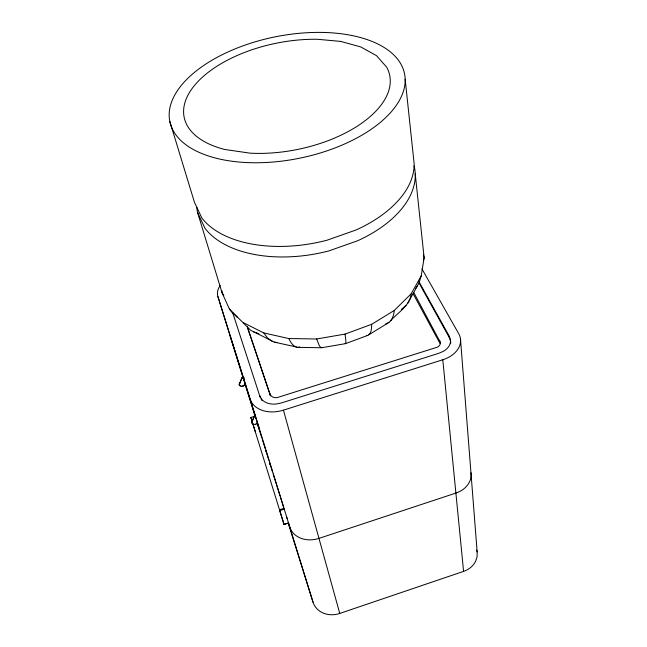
<?xml version="1.0" encoding="UTF-8"?>
<svg xmlns="http://www.w3.org/2000/svg" width="647" height="647" viewBox="0 0 647 647"><rect width="100%" height="100%" fill="white"/><g stroke="black" fill="none" stroke-linecap="round" stroke-linejoin="round"><path stroke-width="0.97" d="M460.446 338.551L477.154 551.923L477.098 556.735L475.577 561.394A21.521 18.367 -1.8 0 1 463.584 571.382L339.756 613.445A21.747 18.892 -19.3 0 1 313.035 602.211L288.238 523.197M415.228 173.946L424.125 257.66L421.27 275.719L411.185 293.787L394.29 310.447L371.685 324.284C371.556 328.078 371.774 333.326 367.876 335.364L345.482 343.654L321.567 347.754L298.081 347.35L274.385 342.142L250.599 330.237L229.386 308.991L222.058 292.816L197.553 212.442A110.75 64.7 -11.5 0 1 196.817 207.525M255.888 424.206L257.215 422.806L255.888 424.206A2.936 1.909 1.5 0 1 252.395 423.688A2.936 1.909 1.5 0 1 252.168 421.367L254.934 414.792L252.168 421.367M243.992 377.419L241.994 377.662L239.616 383.663A2.596 1.763 2.5 0 0 239.835 385.806A2.596 1.763 2.5 0 0 242.94 386.283L242.965 385.814M394.29 310.447C393.894 314.863 392.527 319.578 388.912 322.441L369.057 334.669M411.185 293.787C409.907 305.982 397.84 312.388 390.586 320.847M423.445 260.563L424.125 257.66L423.429 254.861M421.27 275.719L419.094 282.804L407.861 303.103M239.616 383.663L241.994 377.662L243.895 378.333M415.803 288.19L417.38 285.998M406.009 305.562L401.326 309.379M243.523 385.572L243.968 385.24M244.113 385.038L245.723 383.946M245.698 384.415L242.94 386.283M388.912 322.441L385.515 324.09M322.23 347.431L320.855 347.568L319.278 345.644L316.666 338.971L288.813 338.543L263.806 332.938L243.539 322.764M316.666 338.971L345.077 334.087L371.685 324.284M284.049 524.402L288.489 522.946L289.791 527.095A23.988 19.515 -17.4 0 0 318.963 538.393L455.892 493.071A23.696 18.917 -4 0 0 470.959 472.779M283.976 508.356L279.447 509.836L284.073 524.474L288.513 523.019M279.698 510.604L284.211 509.132M220.19 285.481A24.877 15.997 -15.2 0 0 217.918 296.593L250.211 399.215A27.797 19.992 -15.7 0 0 283.443 410.149L442.791 359.756A27.4 19.289 -6.1 0 0 458.739 333.739L421.925 268.845M252.055 421.334L250.866 417.493L255.015 416.175M298.081 347.35L299.763 347.043M366.517 335.583L367.876 335.364M243.968 377.88L241.97 378.131L243.87 378.802M274.385 342.142L276.9 342.538M258.808 333.626L253.422 331.879M345.094 343.508L345.749 343.298L345.886 341.074L345.077 334.087M296.415 347.148C292.565 345.838 290.463 341.996 288.813 338.543M271.975 341.252L267.543 338.025L263.806 332.938M237.182 317.184L231.666 312.064L229.386 308.991M223.822 295.275L222.058 292.816L222.018 290.891M418.9 281.558L449.261 336.23L450.458 339.732A17.38 12.236 -6.1 0 1 443.276 351.37L438.65 353.351L281.639 402.871L276.431 403.987A17.631 12.681 -15.7 0 1 261.542 399.118L259.714 395.729L260.143 397.169L232.613 312.517M419.07 283.038L449.398 337.726L450.595 341.228A17.356 12.236 -6.1 0 1 450.611 343.638M247.348 326.84L269.839 393.611L270.98 395.673A7.206 5.184 -15.7 0 0 277.045 397.638L437.437 347.156A7.101 5.006 -6.1 0 0 440.389 342.425L413.7 292.387M413.109 293.706L439.984 343.395L439.677 340.273M261.056 398.859L261.97 400.55M197.553 212.442L204.953 228.237A110.75 64.7 -11.5 0 0 328.951 250.89L357.84 240.668A110.75 64.7 -11.5 0 0 414.104 166.004M247.575 327.924L270.381 395.657M230.049 335.639L259.269 428.549M257.183 423.081L258.606 427.618L257.296 423.534M261.809 438.011L258.889 428.516L259.132 429.309M262.31 439.418L265.278 448.84M268.845 460.219L265.86 450.716L266.103 451.501M269.443 462.12L272.5 471.849M273.196 474.065L276.237 483.738M276.787 485.485L280.062 495.909M280.58 497.551L283.499 506.852M286.564 516.816L287.147 518.668M250.866 417.493L251.998 421.092M252.88 423.898L255.565 432.414M217.918 296.593L243.256 378.341M243.717 379.74L255.783 418.738M269.435 462.783L270.025 464.692M252.597 423.081L284.073 524.474M250.211 399.215L313.035 602.211M169.846 121.555L194.44 202.236L201.848 217.966A111.761 64.441 -11.5 0 0 326.889 240.255L356.068 229.984A111.761 64.441 -11.5 0 0 414.096 163.303L405.151 79.177A119.76 61.902 -11.5 0 0 226.733 52.528A119.76 61.902 -11.5 0 0 229.636 160.909A119.76 61.902 -11.5 0 0 405.151 79.177M476.596 550.071L477.154 551.923M269.839 393.611L270.486 395.859M283.443 410.149L339.756 613.445M442.791 359.756L463.584 571.382M449.261 336.23L449.398 337.726M252.411 423.146A2.928 1.909 1.5 0 1 252.184 420.817M242.326 385.952A2.596 1.763 2.5 0 1 241.646 385.968M240.377 385.652A2.596 1.763 2.5 0 1 239.633 383.194M340.686 41.416L317.612 39.289A104.895 54.162 -11.5 0 0 194.917 84.935A104.895 54.162 -11.5 0 0 224.897 149.497L250.017 153.153A104.895 54.162 -11.5 0 0 356.262 126.828A104.895 54.162 -11.5 0 0 386.639 67.134L376.473 55.626L360.751 46.924L340.686 41.416"/></g></svg>
